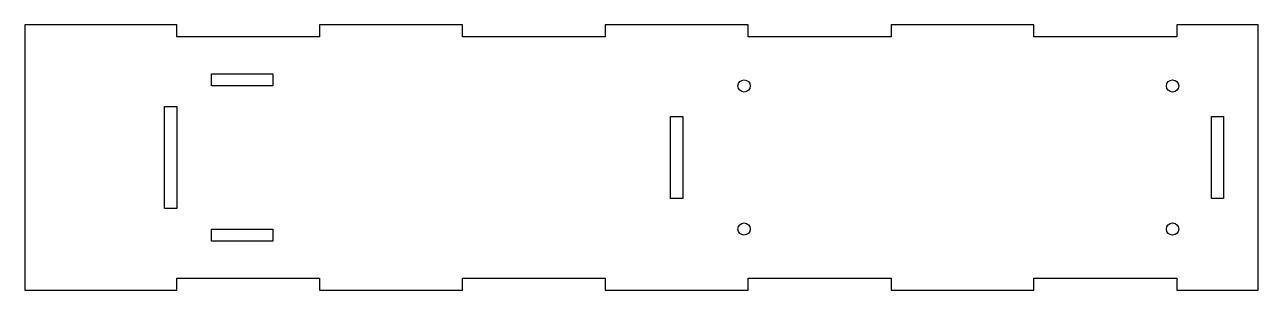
# Model space of a CAD drawing. Header units: millimetres. Extents: x -160 to 142, y -65 to 0.
import ezdxf

# ---------------------------------------------------------------- set-up
doc = ezdxf.new("R2010")
doc.units = ezdxf.units.MM

msp = doc.modelspace()

# ---------------------------------------------------------------- linework, layer by layer
for points in [[(-122.5, 0), (-159.77, 0), (-159.77, -65), (-122.5, -65), (-122.5, -62), (-87.5, -62), (-87.5, -65), (-52.5, -65), (-52.5, -62), (-17.5, -62), (-17.5, -65), (17.5, -65), (17.5, -62), (52.5, -62), (52.5, -65), (87.5, -65), (87.5, -62), (122.5, -62), (122.5, -65), (142.5, -65), (142.5, 0), (122.5, 0), (122.5, -3), (87.5, -3), (87.5, 0), (52.5, 0), (52.5, -3), (17.5, -3), (17.5, 0), (-17.5, 0), (-17.5, -3), (-52.5, -3), (-52.5, 0), (-87.5, 0), (-87.5, -3), (-122.5, -3)], [(-114, -15), (-114, -12), (-99, -12), (-99, -15)], [(-125.5, -45), (-125.5, -20), (-122.5, -20), (-122.5, -45)], [(-1.5, -42.5), (-1.5, -22.5), (1.5, -22.5), (1.5, -42.5)], [(131, -42.5), (131, -22.5), (134, -22.5), (134, -42.5)], [(-114, -53), (-114, -50), (-99, -50), (-99, -53)]]:
    msp.add_lwpolyline(points, close=True)
for centre in [(16.5, -15), (121.5, -15), (16.5, -50), (121.5, -50)]:
    msp.add_circle(centre, 1.5)

doc.saveas('drawing.dxf')
